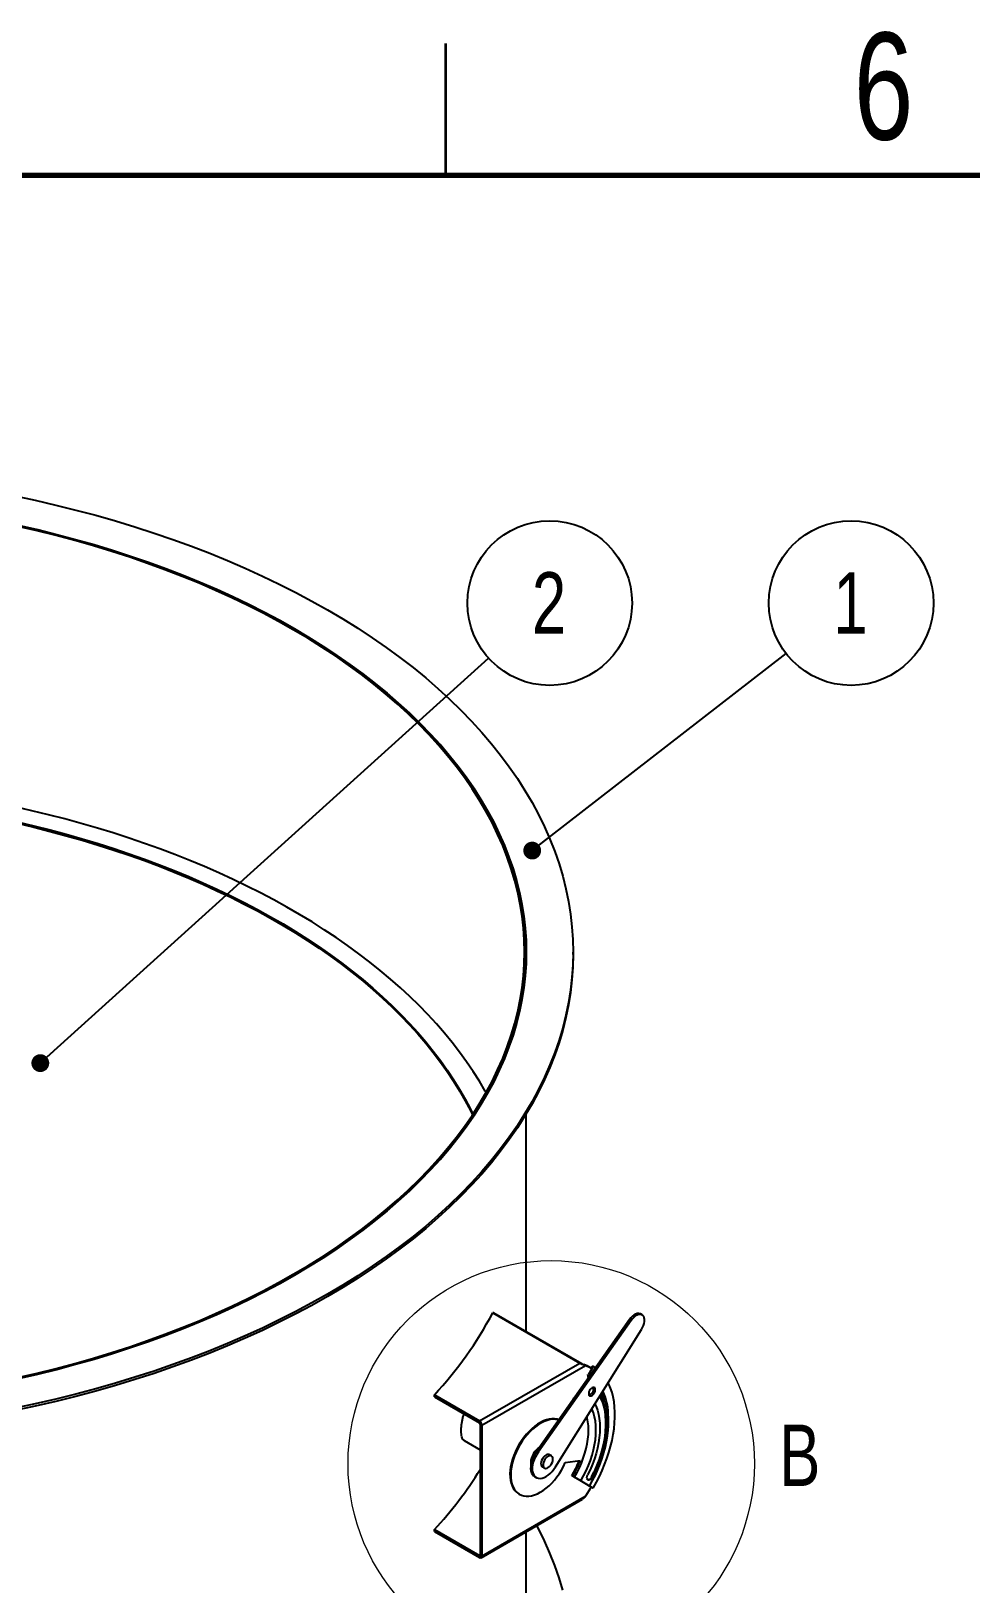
# Model space of a CAD drawing. Header units: millimetres. Extents: x 2 to 418, y 2 to 295.
# Drawn here: x 86.4 to 139.9, y 206.7 to 295.2 of the extents above; entities that cross this region are included whole.
import ezdxf

# ---------------------------------------------------------------- set-up
doc = ezdxf.new("R2010")
doc.units = ezdxf.units.MM
doc.layers.add('RED_DIMENSION', color=1, linetype='Continuous')
doc.styles.add('SLDTEXTSTYLE0', font='TXT', dxfattribs={"width": 0.75})
doc.dimstyles.new('SLDDIMSTYLE0', dxfattribs={"dimtxt": 0.18, "dimasz": 1.016, "dimexe": 0, "dimexo": 0.0625, "dimgap": 0, "dimtad": 0, "dimtih": 1, "dimtoh": 1, "dimdec": 0, "dimrnd": 1e-09, "dimzin": 0, "dimdsep": 46, "dimtxsty": 'Standard', "dimblk1": 'DOT', "dimblk2": 'DOT', "dimsah": 1, "dimcen": 0.09, "dimadec": 0, "dimazin": 0, "dimtfac": 1.016, "dimtdec": 0, "dimtofl": 0, "dimtmove": 0, "dimatfit": 3, "dimldrblk": 'DOT', "dimfxl": 0, "dimfrac": 2, "dimtolj": 1, "dimtzin": 0, "dimarcsym": 0})

# ---------------------------------------------------------------- blocks, each defined once
blk = doc.blocks.new('SW_NOTE_2')
at = {"layer": 'RED_DIMENSION', "color": 0}
blk.add_circle((3.706, 2.876), 4.691, dxfattribs=at)
at = {"layer": 'RED_DIMENSION', "color": 0, "insert": (3.671, 4.635), "char_height": 3.5, "attachment_point": 2, "style": 'SLDTEXTSTYLE0'}
blk.add_mtext('1', dxfattribs=at)
blk = doc.blocks.new('_DOT')
at = {"color": 0, "linetype": 'ByBlock', "lineweight": -2}
blk.add_line((-0.5, 0), (-1, 0), dxfattribs=at)
at = {"color": 0, "linetype": 'ByBlock', "const_width": 0.5}
blk.add_lwpolyline([(-0.25, 0, 1), (0.25, 0, 1)], format="xyb", close=True, dxfattribs=at)
blk = doc.blocks.new('SW_NOTE_3')
at = {"layer": 'RED_DIMENSION', "color": 0}
blk.add_circle((3.482, 3.144), 4.691, dxfattribs=at)
at = {"layer": 'RED_DIMENSION', "color": 0, "insert": (3.446, 4.903), "char_height": 3.5, "attachment_point": 2, "style": 'SLDTEXTSTYLE0'}
blk.add_mtext('2', dxfattribs=at)

msp = doc.modelspace()

# ---------------------------------------------------------------- linework, layer by layer
at = {"color": 7, "linetype": 'Continuous', "lineweight": 35}
msp.add_line((110, 287), (110, 294.5), dxfattribs=at)
at = {"color": 7, "linetype": 'Continuous', "lineweight": 70}
msp.add_line((10, 287), (410, 287), dxfattribs=at)
at = {"color": 7, "linetype": 'Continuous', "lineweight": 25}
for p, q in [((117.2436, 242.57987), (117.2436, 242.71596)), ((114.57693, 221.08562), (114.57693, 233.49526)), ((112.72361, 222.15552), (112.66558, 222.1521)), ((112.66558, 222.1521), (117.62145, 219.29114)), ((112.72361, 222.15552), (117.74772, 219.25516)), ((120.4608, 221.76372), (115.17477, 214.27582)), ((120.55508, 221.70929), (115.26905, 214.22139)), ((120.55508, 221.70929), (120.4608, 221.76372)), ((121.18292, 222.03165), (121.08864, 222.08608)), ((116.23682, 213.38351), (121.14415, 221.19929)), ((111.90329, 215.99011), (117.62145, 219.29114)), ((112.04471, 215.74516), (117.9487, 219.15347)), ((118.06195, 218.62794), (118.09777, 218.41637)), ((118.38883, 219.09183), (118.12217, 218.62995)), ((118.12217, 218.62995), (118.14661, 218.48556)), ((118.21024, 218.5757), (118.12217, 218.62995)), ((118.27763, 219.00207), (118.18335, 219.05649)), ((118.34169, 219.11904), (118.27503, 219.00357)), ((118.38883, 219.09183), (118.34169, 219.11904)), ((118.51746, 219.01089), (118.38883, 219.09183)), ((118.3905, 217.89846), (118.40244, 217.88691)), ((109.33743, 217.47135), (111.90329, 215.99011)), ((109.33743, 217.36248), (109.33743, 217.47135)), ((109.33743, 217.36248), (111.90329, 215.88124)), ((117.29155, 217.29357), (117.23057, 217.18795)), ((117.31023, 217.3008), (117.29155, 217.29357)), ((111.90329, 215.88124), (111.90329, 215.99011)), ((119.25688, 215.93799), (119.25401, 216.18613)), ((111.95043, 215.79959), (112.04471, 215.74516)), ((111.95043, 215.79959), (111.95043, 208.34185)), ((112.04471, 215.74516), (112.04471, 208.28742)), ((111.032, 214.87126), (111.95043, 214.34107)), ((115.26905, 214.22139), (115.17477, 214.27582)), ((115.49668, 213.37155), (115.61601, 213.30266)), ((116.01598, 213.9955), (115.89665, 214.06439)), ((116.8002, 213.61405), (117.65312, 213.73516)), ((115.05243, 212.81974), (115.14671, 212.76531)), ((117.22501, 212.83533), (117.17787, 212.86254)), ((117.29155, 212.7969), (117.17787, 212.86254)), ((117.32501, 212.77758), (117.22501, 212.83533)), ((117.65326, 212.58805), (117.29155, 212.7969)), ((117.68673, 212.56874), (117.32501, 212.77758)), ((118.12565, 212.31526), (117.65326, 212.58805)), ((118.18673, 212.28), (117.68673, 212.56874)), ((118.31782, 212.82449), (118.36496, 212.79728)), ((112.00328, 208.19586), (117.77934, 211.53031)), ((112.04471, 208.28742), (117.9487, 211.69573)), ((114.14464, 211.84273), (114.19178, 211.81552)), ((118.06195, 212.35201), (118.12565, 212.31526)), ((118.12217, 212.31724), (118.18673, 212.28)), ((118.38883, 212.16325), (118.12217, 212.31724)), ((118.34169, 212.19046), (118.27787, 212.22732)), ((118.38883, 212.16325), (118.34169, 212.19046)), ((109.33743, 209.79587), (111.90329, 208.31463)), ((109.33743, 209.68699), (109.33743, 209.79587)), ((109.33743, 209.68699), (111.90329, 208.20576)), ((114.57693, 202.02501), (114.57693, 209.6816)), ((111.90329, 208.31463), (111.90329, 208.20576)), ((111.95043, 208.34185), (112.04471, 208.28742))]:
    msp.add_line(p, q, dxfattribs=at)
at = {"color": 8, "linetype": 'Continuous', "lineweight": 25}
msp.add_line((111.95043, 208.34184), (111.90329, 208.31463), dxfattribs=at)
at = {"color": 7, "linetype": 'Continuous', "lineweight": 25, "flags": 128}
for points in [[(85.42178, 268.70941), (86.59498, 268.45955), (87.75645, 268.19204), (88.90539, 267.90708), (90.04101, 267.60485), (91.16255, 267.28557), (92.26922, 266.94944), (93.36027, 266.59671), (94.43495, 266.22761), (95.49253, 265.8424), (96.53227, 265.44133), (97.55348, 265.0247), (98.55544, 264.59277), (99.53747, 264.14585), (100.4989, 263.68424), (101.43907, 263.20826), (102.35734, 262.71824), (103.25307, 262.21451), (104.12565, 261.69742), (104.97449, 261.16731), (105.79899, 260.62456), (106.59861, 260.06954), (107.37278, 259.50263), (108.12098, 258.92421), (108.8427, 258.33468), (109.53743, 257.73444), (110.20471, 257.12392), (110.84408, 256.50352), (111.4551, 255.87367), (112.03735, 255.2348), (112.59042, 254.58735), (113.11396, 253.93177), (113.60758, 253.2685), (114.07096, 252.598), (114.50378, 251.92072), (114.90573, 251.23714), (115.27656, 250.54772), (115.61599, 249.85293), (115.9238, 249.15324), (116.19978, 248.44915), (116.44374, 247.74113), (116.65551, 247.02966), (116.83495, 246.31524), (116.98193, 245.59835), (117.09635, 244.87948), (117.17814, 244.15913), (117.22723, 243.4378), (117.2436, 242.71596), (117.22723, 241.99413), (117.17814, 241.27279), (117.09635, 240.55244), (116.98193, 239.83358), (116.83495, 239.11669), (116.65551, 238.40227), (116.44374, 237.6908), (116.19978, 236.98278), (115.9238, 236.27868), (115.61599, 235.579), (115.27656, 234.88421), (114.90573, 234.19479), (114.50378, 233.5112), (114.07096, 232.83393), (113.60758, 232.16343), (113.11396, 231.50016), (112.59042, 230.84457), (112.03735, 230.19713), (111.4551, 229.55826), (110.84408, 228.92841), (110.20471, 228.30801), (109.53743, 227.69748), (108.8427, 227.09725), (108.12098, 226.50772), (107.37278, 225.9293), (106.59861, 225.36238), (105.79899, 224.80736), (104.97449, 224.26461), (104.12565, 223.73451), (103.25307, 223.21742), (102.35734, 222.71369), (101.43907, 222.22366), (100.4989, 221.74768), (99.53747, 221.28608), (98.55544, 220.83916), (97.55348, 220.40723), (96.53227, 219.99059), (95.49253, 219.58953), (94.43495, 219.20432), (93.36027, 218.83522), (92.26922, 218.48248), (91.16255, 218.14636), (90.04101, 217.82707), (88.90539, 217.52485), (87.75645, 217.23988), (86.59498, 216.97238), (85.42178, 216.72252)], [(85.60349, 218.46346), (86.69769, 218.71547), (87.78008, 218.98393), (88.84993, 219.26865), (89.90651, 219.56944), (90.94908, 219.8861), (91.97693, 220.2184), (92.98937, 220.56612), (93.98569, 220.92902), (94.96522, 221.30686), (95.92727, 221.69936), (96.8712, 222.10627), (97.79635, 222.52731), (98.7021, 222.96218), (99.58781, 223.41059), (100.45289, 223.87223), (101.29674, 224.34678), (102.11878, 224.83392), (102.91845, 225.33332), (103.6952, 225.84464), (104.4485, 226.36751), (105.17783, 226.90159), (105.8827, 227.44651), (106.56261, 228.00189), (107.21711, 228.56736), (107.84574, 229.14252), (108.44808, 229.72699), (109.0237, 230.32036), (109.57223, 230.92222), (110.09327, 231.53217), (110.58648, 232.14978), (111.05151, 232.77463), (111.48805, 233.4063), (111.8958, 234.04435), (112.27448, 234.68834), (112.62382, 235.33783), (112.9436, 235.99238), (113.23358, 236.65153), (113.49358, 237.31484), (113.72341, 237.98186), (113.92291, 238.65212), (114.09195, 239.32516), (114.23042, 240.00053), (114.33821, 240.67776), (114.41526, 241.35638), (114.46151, 242.03594), (114.47693, 242.71596), (114.46151, 243.39599), (114.41526, 244.07554), (114.33821, 244.75417), (114.23042, 245.4314), (114.09195, 246.10677), (113.92291, 246.77981), (113.72341, 247.45007), (113.49358, 248.11708), (113.23358, 248.78039), (112.9436, 249.43955), (112.62382, 250.0941), (112.27448, 250.74359), (111.8958, 251.38758), (111.48805, 252.02563), (111.05151, 252.65729), (110.58648, 253.28215), (110.09327, 253.89976), (109.57223, 254.5097), (109.0237, 255.11157), (108.44808, 255.70494), (107.84574, 256.2894), (107.21711, 256.86457), (106.56261, 257.43003), (105.8827, 257.98542), (105.17783, 258.53034), (104.4485, 259.06441), (103.6952, 259.58729), (102.91845, 260.0986), (102.11878, 260.598), (101.29674, 261.08515), (100.45289, 261.5597), (99.58781, 262.02134), (98.7021, 262.46975), (97.79635, 262.90462), (96.8712, 263.32565), (95.92727, 263.73256), (94.96522, 264.12507), (93.98569, 264.5029), (92.98937, 264.8658), (91.97693, 265.21352), (90.94908, 265.54583), (89.90651, 265.86248), (88.84993, 266.16328), (87.78008, 266.448), (86.69769, 266.71646), (85.60349, 266.96847)], [(85.63933, 267.02236), (86.73596, 266.76979), (87.82076, 266.50074), (88.89298, 266.21538), (89.95191, 265.91392), (90.99679, 265.59656), (92.02693, 265.26352), (93.04162, 264.91503), (94.04015, 264.55132), (95.02186, 264.17265), (95.98605, 263.77927), (96.93207, 263.37145), (97.85928, 262.94948), (98.76704, 262.51365), (99.65472, 262.06424), (100.52173, 261.60157), (101.36745, 261.12597), (102.19132, 260.63774), (102.99277, 260.13723), (103.77124, 259.62478), (104.52622, 259.10074), (105.25717, 258.56548), (105.9636, 258.01935), (106.64503, 257.46273), (107.30098, 256.89601), (107.93101, 256.31957), (108.53468, 255.7338), (109.11159, 255.13911), (109.66133, 254.53591), (110.18353, 253.92461), (110.67783, 253.30563), (111.1439, 252.67938), (111.58141, 252.04631), (111.99007, 251.40685), (112.36958, 250.76143), (112.7197, 250.11049), (113.04019, 249.45449), (113.33082, 248.79387), (113.59139, 248.12908), (113.82173, 247.46059), (114.02168, 246.78884), (114.1911, 246.1143), (114.32987, 245.43743), (114.43791, 244.7587), (114.51513, 244.07856), (114.56148, 243.3975), (114.57693, 242.71596), (114.56148, 242.03443), (114.51513, 241.35336), (114.43791, 240.67323), (114.32987, 239.99449), (114.1911, 239.31763), (114.02168, 238.64309), (113.82173, 237.97134), (113.59139, 237.30284), (113.33082, 236.63806), (113.04019, 235.97743), (112.7197, 235.32143), (112.36958, 234.6705), (111.99007, 234.02508), (111.58141, 233.38561), (111.1439, 232.75254), (110.67783, 232.1263), (110.18353, 231.50732), (109.66133, 230.89601), (109.11159, 230.29281), (108.53468, 229.69812), (107.93101, 229.11236), (107.30098, 228.53592), (106.64503, 227.96919), (105.9636, 227.41258), (105.25717, 226.86645), (104.52622, 226.33118), (103.77124, 225.80714), (102.99277, 225.2947), (102.19132, 224.79419), (101.36745, 224.30596), (100.52173, 223.83035), (99.65472, 223.36769), (98.76704, 222.91828), (97.85928, 222.48244), (96.93207, 222.06047), (95.98605, 221.65266), (95.02186, 221.25928), (94.04015, 220.88061), (93.04162, 220.5169), (92.02693, 220.16841), (90.99679, 219.83537), (89.95191, 219.51801), (88.89298, 219.21655), (87.82076, 218.93119), (86.73596, 218.66213), (85.63933, 218.40957)], [(101.36745, 224.30596), (102.19132, 224.79419), (102.99277, 225.2947), (103.77124, 225.80714), (104.52622, 226.33118), (105.25717, 226.86645), (105.9636, 227.41258), (106.64503, 227.96919), (107.30098, 228.53592), (107.93101, 229.11236), (108.53468, 229.69812), (109.11159, 230.29281), (109.66133, 230.89601), (110.18353, 231.50732), (110.67783, 232.1263), (111.1439, 232.75254), (111.58141, 233.38561), (111.99007, 234.02508), (112.36958, 234.6705), (112.7197, 235.32143), (113.04019, 235.97743), (113.33082, 236.63806), (113.59139, 237.30284), (113.82173, 237.97134), (114.02168, 238.64309), (114.1911, 239.31763), (114.32987, 239.99449), (114.43791, 240.67323), (114.51513, 241.35336), (114.56148, 242.03443), (114.57693, 242.71596), (114.56148, 243.3975), (114.51513, 244.07856), (114.43791, 244.7587), (114.32987, 245.43743), (114.1911, 246.1143), (114.02168, 246.78884), (113.82173, 247.46059), (113.59139, 248.12908), (113.33082, 248.79387), (113.04019, 249.45449), (112.7197, 250.11049), (112.36958, 250.76143), (111.99007, 251.40685), (111.58141, 252.04631), (111.1439, 252.67938), (110.67783, 253.30563), (110.18353, 253.92461), (109.66133, 254.53591), (109.11159, 255.13911), (108.53468, 255.7338), (107.93101, 256.31957), (107.30098, 256.89601), (106.64503, 257.46273), (105.9636, 258.01935), (105.25717, 258.56548), (104.52622, 259.10074), (103.77124, 259.62478), (102.99277, 260.13723), (102.19132, 260.63774), (101.36745, 261.12597), (100.52173, 261.60157), (99.65472, 262.06424), (98.76704, 262.51365), (97.85928, 262.94948), (96.93207, 263.37145), (95.98605, 263.77927), (95.02186, 264.17265), (94.04015, 264.55132), (93.04162, 264.91503), (92.02693, 265.26352), (90.99679, 265.59656), (89.95191, 265.91392), (88.89298, 266.21538), (87.82076, 266.50074), (86.73596, 266.76979), (85.63933, 267.02236)], [(112.285, 234.70706), (112.23684, 234.79235), (111.90524, 235.35437), (111.55147, 235.91188), (111.17573, 236.46457), (110.7782, 237.01216), (110.3591, 237.55436), (109.91865, 238.09089), (109.45707, 238.62147), (108.9746, 239.14583), (108.4715, 239.66368), (107.94804, 240.17475), (107.40447, 240.67879), (106.8411, 241.17553), (106.25821, 241.6647), (105.6561, 242.14605), (105.0351, 242.61934), (104.39552, 243.0843), (103.7377, 243.54071), (103.06199, 243.98832), (102.36873, 244.4269), (101.65829, 244.85622), (100.93104, 245.27605), (100.18736, 245.68618), (99.42763, 246.08639), (98.65226, 246.47647), (97.86166, 246.85622), (97.05622, 247.22545), (96.23638, 247.58394), (95.40256, 247.93153), (94.55519, 248.26803), (93.69473, 248.59326), (92.82162, 248.90705), (91.93631, 249.20924), (91.03927, 249.49967), (90.13097, 249.77819), (89.21188, 250.04466), (88.28248, 250.29893), (87.34325, 250.54087), (86.39469, 250.77036), (85.4373, 250.98727)], [(85.56228, 250.13376), (86.50463, 249.91083), (87.43771, 249.67528), (88.36103, 249.42723), (89.27407, 249.16682), (90.17635, 248.89419), (91.06737, 248.60948), (91.94664, 248.31286), (92.8137, 248.00448), (93.66806, 247.68451), (94.50926, 247.35312), (95.33684, 247.0105), (96.15036, 246.65684), (96.94938, 246.29231), (97.73345, 245.91713), (98.50214, 245.5315), (99.25506, 245.13562), (99.99177, 244.72971), (100.71189, 244.31399), (101.41502, 243.8887), (102.10077, 243.45405), (102.76879, 243.01029), (103.41869, 242.55766), (104.05013, 242.0964), (104.66277, 241.62676), (105.25627, 241.14901), (105.8303, 240.66339), (106.38457, 240.17018), (106.91875, 239.66964), (107.43258, 239.16205), (107.92576, 238.64767), (108.39802, 238.1268), (108.84912, 237.59971), (109.2788, 237.06669), (109.68683, 236.52803), (110.07299, 235.98403), (110.43707, 235.43497), (110.77887, 234.88116), (111.0982, 234.3229), (111.3949, 233.76049), (111.535, 233.47721)], [(85.56228, 250.0521), (86.50463, 249.82918), (87.43771, 249.59363), (88.36103, 249.34558), (89.27407, 249.08517), (90.17635, 248.81253), (91.06737, 248.52783), (91.94664, 248.2312), (92.8137, 247.92282), (93.66806, 247.60285), (94.50926, 247.27147), (95.33684, 246.92885), (96.15036, 246.57518), (96.94938, 246.21066), (97.73345, 245.83548), (98.50214, 245.44984), (99.25506, 245.05396), (99.99177, 244.64806), (100.71189, 244.23234), (101.41502, 243.80704), (102.10077, 243.3724), (102.76879, 242.92864), (103.41869, 242.476), (104.05013, 242.01474), (104.66277, 241.54511), (105.25627, 241.06735), (105.8303, 240.58174), (106.38457, 240.08853), (106.91875, 239.58799), (107.43258, 239.08039), (107.92576, 238.56602), (108.39802, 238.04515), (108.84912, 237.51806), (109.2788, 236.98504), (109.68683, 236.44638), (110.07299, 235.90237), (110.43707, 235.35331), (110.77887, 234.79951), (111.0982, 234.24125), (111.3949, 233.67884), (111.51215, 233.44262)], [(117.2436, 242.57987), (117.22723, 241.85804), (117.17814, 241.1367), (117.09635, 240.41635), (116.98193, 239.69749), (116.83495, 238.9806), (116.65551, 238.26618), (116.44374, 237.55471), (116.19978, 236.84669), (115.9238, 236.14259), (115.61599, 235.44291), (115.27656, 234.74812), (114.90573, 234.0587), (114.50378, 233.37511), (114.07096, 232.69784), (113.60758, 232.02734), (113.11396, 231.36407), (112.59042, 230.70848), (112.03735, 230.06103), (111.4551, 229.42217), (110.84408, 228.79232), (110.20471, 228.17192), (109.53743, 227.56139), (108.8427, 226.96116), (108.12098, 226.37163), (107.37278, 225.79321), (106.59861, 225.22629), (105.79899, 224.67127), (104.97449, 224.12852), (104.12565, 223.59842), (103.25307, 223.08133), (102.35734, 222.57759), (101.43907, 222.08757), (100.4989, 221.61159), (99.53747, 221.14999), (98.55544, 220.70307), (97.55348, 220.27114), (96.53227, 219.8545), (95.49253, 219.45344), (94.43495, 219.06823), (93.36027, 218.69913), (92.26922, 218.34639), (91.16255, 218.01027), (90.04101, 217.69098), (88.90539, 217.38876), (87.75645, 217.10379), (86.59498, 216.83629), (85.42178, 216.58643)], [(85.63933, 218.40957), (86.73596, 218.66213), (87.82076, 218.93119), (88.89298, 219.21655), (89.95191, 219.51801), (90.99679, 219.83537), (92.02693, 220.16841), (93.04162, 220.5169), (94.04015, 220.88061), (95.02186, 221.25928), (95.98605, 221.65266), (96.93207, 222.06047), (97.85928, 222.48244), (98.76704, 222.91828), (99.65472, 223.36769), (100.52173, 223.83035), (101.36745, 224.30596)], [(121.08864, 222.08608), (121.05887, 222.10044), (120.98267, 222.11683), (120.89774, 222.10985), (120.80733, 222.07977), (120.71493, 222.02775), (120.62408, 221.95577), (120.53827, 221.86662), (120.4608, 221.76372)], [(121.14415, 221.19929), (121.21029, 221.31199), (121.26258, 221.43016), (121.299, 221.54927), (121.31814, 221.66472), (121.31928, 221.77208), (121.30238, 221.86723), (121.26807, 221.94652), (121.21768, 222.00688), (121.15315, 222.04601), (121.07695, 222.0624), (120.99202, 222.05542), (120.90161, 222.02534), (120.80921, 221.97332), (120.71836, 221.90135), (120.63255, 221.81219), (120.55508, 221.70929)], [(118.18335, 219.05649), (118.05477, 219.12448), (117.85442, 219.20789)], [(117.9487, 219.15347), (118.14905, 219.07006), (118.27763, 219.00207)], [(118.43733, 217.55375), (118.47549, 217.62344), (118.49979, 217.69599), (118.50808, 217.76497), (118.49961, 217.82425), (118.47514, 217.86855), (118.43684, 217.89395), (118.38811, 217.89818), (118.33329, 217.88087), (118.27725, 217.84356), (118.22496, 217.78956), (118.18108, 217.72367), (118.14949, 217.65175), (118.13302, 217.58018), (118.13311, 217.51533), (118.14977, 217.46296), (118.18151, 217.42771), (118.22551, 217.41273), (118.27787, 217.41934), (118.33392, 217.44696), (118.3887, 217.49313), (118.43733, 217.55375)], [(118.38883, 212.16325), (118.57128, 212.49294), (118.74118, 212.82816), (118.89784, 213.1676), (119.04065, 213.50991), (119.16905, 213.85374), (119.28254, 214.19774), (119.38065, 214.54054), (119.46301, 214.88081), (119.5293, 215.21718), (119.57924, 215.54834), (119.61264, 215.87297), (119.62938, 216.1898), (119.62938, 216.49758), (119.61264, 216.79509), (119.57924, 217.08116), (119.5293, 217.35465), (119.46301, 217.6145), (119.38065, 217.85966), (119.28254, 218.08919), (119.24222, 218.17014)], [(118.48396, 216.96248), (118.55185, 216.81769), (118.63077, 216.60392), (118.69262, 216.3742), (118.73705, 216.1298), (118.7638, 215.87212), (118.77274, 215.6026), (118.7638, 215.32276), (118.73705, 215.03419), (118.69262, 214.7385), (118.63077, 214.43736), (118.55185, 214.13248), (118.45631, 213.82557), (118.34467, 213.51835), (118.21758, 213.21257), (118.07575, 212.90995)], [(118.18673, 212.28), (118.35706, 212.58895), (118.51456, 212.90341), (118.65847, 213.22193), (118.78814, 213.54301), (118.90295, 213.86516), (119.00238, 214.18688), (119.08595, 214.50667), (119.15328, 214.82303), (119.20405, 215.1345), (119.23804, 215.43961), (119.25507, 215.73695), (119.25507, 216.02513), (119.23804, 216.30281), (119.20405, 216.56869), (119.15328, 216.82153), (119.08595, 217.06016), (119.00238, 217.28345), (118.90295, 217.49038), (118.86153, 217.56381)], [(118.76122, 217.40406), (118.83281, 217.25902), (118.92127, 217.03615), (118.99258, 216.79679), (119.04639, 216.54217), (119.08241, 216.27359), (119.10046, 215.9924), (119.10046, 215.70004), (119.08241, 215.398), (119.04639, 215.08782), (118.99258, 214.77108), (118.92127, 214.4494), (118.83281, 214.1244), (118.72766, 213.79775), (118.60636, 213.4711), (118.46951, 213.14613), (118.31782, 212.82449)], [(118.77822, 217.43113), (118.87995, 217.2318), (118.96841, 217.00893), (119.03972, 216.76958), (119.09353, 216.51496), (119.12955, 216.24637), (119.1476, 215.96518), (119.1476, 215.67283), (119.12955, 215.37079), (119.09353, 215.06061), (119.03972, 214.74387), (118.96841, 214.42218), (118.87995, 214.09718), (118.7748, 213.77053), (118.6535, 213.44389), (118.51665, 213.11892), (118.36496, 212.79728)], [(116.43021, 216.0542), (116.32922, 216.08577), (116.18817, 216.10867), (116.03889, 216.11025), (115.88285, 216.0905), (115.72157, 216.04962), (115.55661, 215.98801), (115.38959, 215.90626), (115.22213, 215.80517), (115.05586, 215.68573), (114.89241, 215.5491), (114.73335, 215.39661), (114.58026, 215.22975), (114.43461, 215.05014), (114.29782, 214.85953), (114.17123, 214.65978), (114.05607, 214.45283), (113.95347, 214.24071), (113.86441, 214.02547), (113.78978, 213.80922), (113.73029, 213.59406), (113.68653, 213.38209), (113.65893, 213.17537), (113.64774, 212.97591), (113.65309, 212.78567), (113.67491, 212.60649), (113.713, 212.44012), (113.76698, 212.28817), (113.83634, 212.15214), (113.92039, 212.03334), (114.01831, 211.93294), (114.12915, 211.8519), (114.14464, 211.84273)], [(116.424, 216.0454), (116.37636, 216.05856), (116.23531, 216.08145), (116.08603, 216.08303), (115.92999, 216.06329), (115.76871, 216.02241), (115.60375, 215.9608), (115.43673, 215.87905), (115.26927, 215.77796), (115.103, 215.65852), (114.93955, 215.52189), (114.7805, 215.3694), (114.6274, 215.20254), (114.48175, 215.02292), (114.34496, 214.83232), (114.21837, 214.63256), (114.10321, 214.42562), (114.00061, 214.2135), (113.91155, 213.99826), (113.83692, 213.78201), (113.77743, 213.56685), (113.73367, 213.35487), (113.70607, 213.14815), (113.69488, 212.9487), (113.70023, 212.75846), (113.72205, 212.57927), (113.76014, 212.4129), (113.81412, 212.26096), (113.88348, 212.12493), (113.96753, 212.00613), (114.06545, 211.90572), (114.17629, 211.82469), (114.29897, 211.76382), (114.4323, 211.72369), (114.57498, 211.70472), (114.72561, 211.70707), (114.88273, 211.73073), (115.04481, 211.77546), (115.21026, 211.84084), (115.37749, 211.92621), (115.54485, 212.03076), (115.71073, 212.15346), (115.87349, 212.29312), (116.03156, 212.44837), (116.18339, 212.61771), (116.32752, 212.79948), (116.46252, 212.99192), (116.58709, 213.19314), (116.70002, 213.40119), (116.8002, 213.61405), (116.8002, 213.61405)], [(117.32501, 212.77758), (117.47074, 213.04375), (117.60365, 213.31517), (117.72292, 213.59015), (117.82782, 213.86701), (117.9177, 214.14403), (117.99201, 214.41951), (118.05028, 214.69176), (118.09217, 214.95908), (118.1174, 215.21984), (118.12583, 215.47242), (118.1174, 215.71528), (118.09217, 215.9469), (118.05028, 216.16587), (118.03118, 216.24133)], [(117.68673, 212.56874), (117.84384, 212.8557), (117.98713, 213.14831), (118.11572, 213.44478), (118.22881, 213.74326), (118.32571, 214.04192), (118.40582, 214.33892), (118.46864, 214.63243), (118.5138, 214.92063), (118.541, 215.20175), (118.55009, 215.47407), (118.541, 215.73589), (118.5138, 215.9856), (118.46864, 216.22167), (118.40582, 216.44264), (118.32571, 216.64715), (118.30882, 216.68352)], [(115.17477, 214.27582), (115.08177, 214.13917), (115.00064, 213.99415), (114.93326, 213.84406), (114.88115, 213.69234), (114.84551, 213.54245), (114.82714, 213.3978), (114.82647, 213.26171), (114.84351, 213.13727), (114.87788, 213.02734), (114.92879, 212.93441), (114.99508, 212.86061), (115.05243, 212.81974)], [(115.34652, 214.51911), (115.34238, 214.51632), (115.24527, 214.44049), (115.15261, 214.34805), (115.06722, 214.24182), (114.99168, 214.12502), (114.9283, 214.00121), (114.87899, 213.87413), (114.84527, 213.74767), (114.82815, 213.62565), (114.82815, 213.51178), (114.8336, 213.46508)], [(115.26905, 214.22139), (115.17605, 214.08474), (115.09493, 213.93972), (115.02754, 213.78964), (114.97543, 213.63791), (114.93979, 213.48802), (114.92142, 213.34338), (114.92075, 213.20728), (114.9378, 213.08285), (114.97216, 212.97291), (115.02307, 212.87998), (115.08936, 212.80619), (115.1695, 212.7532), (115.26169, 212.72224), (115.3638, 212.71402), (115.47351, 212.72871), (115.58832, 212.76598), (115.7056, 212.82499), (115.82267, 212.90438), (115.93687, 213.00234), (116.04559, 213.11665), (116.14634, 213.24467), (116.23682, 213.38351)], [(115.27484, 214.41757), (115.26045, 214.42054), (115.22511, 214.42214)], [(114.85105, 213.77418), (114.88007, 213.7332), (114.89058, 213.72359)], [(115.89665, 214.06439), (115.88048, 214.07232), (115.82125, 214.08311), (115.75418, 214.07096), (115.68351, 214.03663), (115.61366, 213.98228), (115.54902, 213.91132), (115.49366, 213.82821), (115.45106, 213.73817), (115.42389, 213.64686), (115.41386, 213.56002), (115.4216, 213.48311), (115.44662, 213.42095), (115.48736, 213.37746), (115.49668, 213.37155)], [(116.09884, 213.81236), (116.08996, 213.88846), (116.06386, 213.94951), (116.02218, 213.99169), (115.96755, 214.01234), (115.9034, 214.01017), (115.83376, 213.9853), (115.763, 213.93931), (115.69557, 213.87509), (115.63571, 213.79666), (115.58717, 213.70896), (115.55302, 213.6175), (115.53539, 213.52802), (115.53539, 213.44615), (115.55302, 213.37703), (115.58717, 213.325), (115.63571, 213.29334), (115.69557, 213.28403), (115.763, 213.29765), (115.83376, 213.33336), (115.9034, 213.3889), (115.96755, 213.4608), (116.02218, 213.54452), (116.06386, 213.63481), (116.08996, 213.726), (116.09884, 213.81236)], [(118.36496, 212.79728), (118.32033, 212.72832), (118.26642, 212.67178), (118.20837, 212.63305), (118.1517, 212.6158), (118.10182, 212.6217), (118.06347, 212.65017), (118.04032, 212.69851), (118.03457, 212.7621), (118.04677, 212.8349), (118.07575, 212.90995)], [(118.31782, 212.82449), (118.27319, 212.75554), (118.21928, 212.699), (118.16122, 212.66026), (118.10456, 212.64302), (118.06807, 212.64483)], [(118.30165, 212.79626), (118.40605, 213.0085), (118.43623, 213.07252)], [(118.27787, 212.22732), (118.14905, 212.01045), (117.9487, 211.69573)], [(116.65551, 206.33871), (116.44374, 207.05018), (116.19978, 207.7582), (115.9238, 208.46229), (115.61599, 209.16198), (115.27656, 209.85677), (115.18517, 210.03272)]]:
    msp.add_lwpolyline(points, dxfattribs=at)
at = {"color": 7, "linetype": 'Continuous', "lineweight": 18}
msp.add_circle((115.99742, 213.54434), 11.58091, dxfattribs=at)
at = {"color": 7, "linetype": 'Continuous', "lineweight": 25}
for centre, radius, start, end in [((93.20995, 232.46203), 22.01854, 317.0921884, 332.0799935), ((118.11234, 217.80148), 0.30098, 320.0412627, 18.9050329), ((118.097, 217.74278), 0.28046, 280.4077567, 331.3193467), ((115.68818, 216.24519), 3.56632, 359.0511118, 24.0297071), ((111.73766, 215.73119), 0.30736, 2.6054785, 57.3945217), ((111.84808, 215.79493), 0.10245, 2.6054785, 57.3945217), ((111.79601, 215.9751), 6.21711, 329.957412, 338.7968672), ((111.84979, 215.9444), 6.20962, 329.9545292, 339.1589366), ((92.50903, 225.34479), 22.9121, 317.2630049, 328.0511588), ((111.92169, 208.33719), 0.02911, 230.7967148, 9.214037), ((111.95849, 208.27344), 0.08734, 230.7967148, 9.214037)]:
    msp.add_arc(centre, radius, start, end, dxfattribs=at)
for points, knots in [([(117.62145, 219.29114), (117.63406, 219.28424), (117.65917, 219.27051), (117.7128, 219.24563), (117.78702, 219.21419), (117.87414, 219.18042), (117.92388, 219.16244), (117.9487, 219.15347)], [0, 0, 0, 0, 0.11492214, 0.22892291, 0.41091724, 0.70592968, 1, 1, 1, 1]), ([(117.74772, 219.25516), (117.74957, 219.25411), (117.75484, 219.25113), (117.76686, 219.2449), (117.78617, 219.23566), (117.81364, 219.22359), (117.83745, 219.21405), (117.85038, 219.20936), (117.85442, 219.20789)], [0, 0, 0, 0, 0.0545202, 0.15489094, 0.29788781, 0.51317823, 0.84793081, 1, 1, 1, 1]), ([(111.032, 214.87126), (111.01016, 214.88833), (110.96574, 214.92306), (110.91709, 215.02434), (110.88341, 215.1569), (110.86676, 215.312), (110.86547, 215.48896), (110.87863, 215.67704), (110.90544, 215.87736), (110.94499, 216.082), (110.98596, 216.25493), (111.01633, 216.35464), (111.02633, 216.3875)], [0, 0, 0, 0, 0.11437804, 0.23266066, 0.33819098, 0.44715195, 0.54688634, 0.64960491, 0.74797532, 0.84905492, 0.95025525, 1, 1, 1, 1]), ([(117.9487, 211.69573), (117.91402, 211.64943), (117.8653, 211.5844), (117.79766, 211.54382), (117.77818, 211.53213)], [0, 0, 0, 0, 0.7119427, 1, 1, 1, 1])]:
    msp.add_open_spline(points, degree=3, knots=knots, dxfattribs=at)

# ---------------------------------------------------------------- block references
at = {"layer": 'RED_DIMENSION'}
for name, p in [('SW_NOTE_3', (112.43164, 259.45939)), ('SW_NOTE_2', (129.38611, 259.72749))]:
    msp.add_blockref(name, p, dxfattribs=at)

# ---------------------------------------------------------------- texts
at = {"color": 7, "linetype": 'Continuous', "lineweight": 0, "insert": (134.93862, 295.11369), "char_height": 6.096, "attachment_point": 2, "style": 'SLDTEXTSTYLE0'}
msp.add_mtext('6', dxfattribs=at)
at = {"color": 7, "linetype": 'Continuous', "lineweight": 18, "insert": (128.99724, 215.78348), "char_height": 3.5, "attachment_point": 1, "style": 'SLDTEXTSTYLE0'}
msp.add_mtext('B', dxfattribs=at)

# ---------------------------------------------------------------- leaders
at = {"layer": 'RED_DIMENSION'}
for points in [[(86.87929, 236.38305), (112.43164, 259.45939)], [(114.91478, 248.49715), (129.38611, 259.72749)]]:
    msp.add_leader(points, dimstyle='SLDDIMSTYLE0', dxfattribs=at)

doc.saveas('drawing.dxf')
